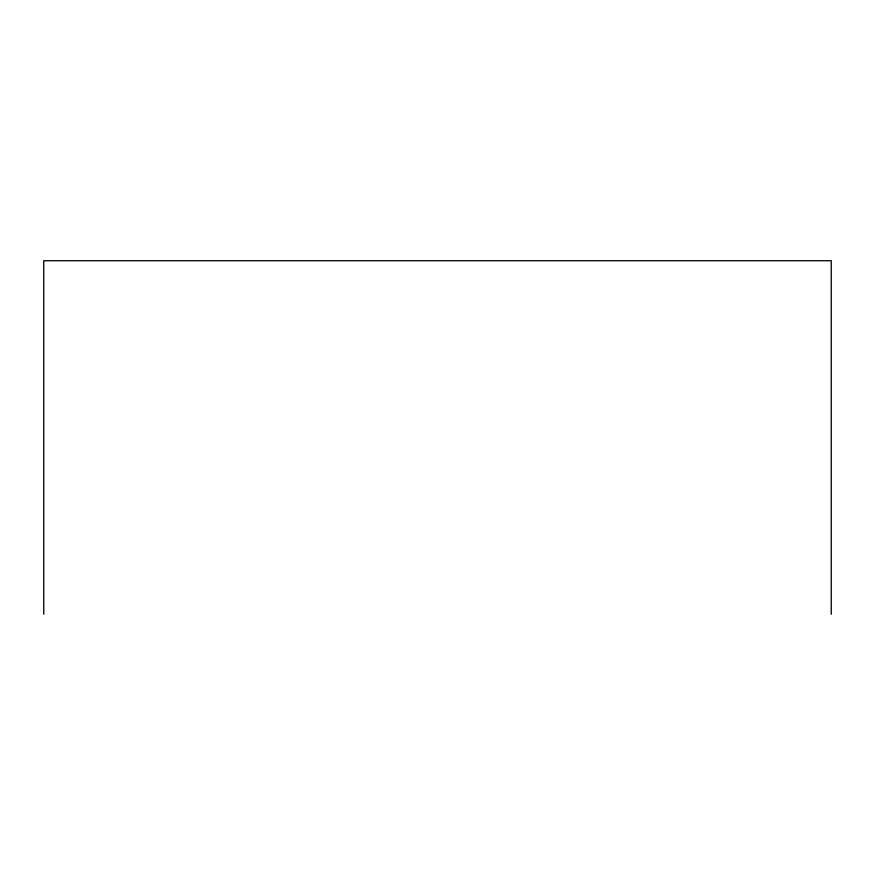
<?xml version="1.0" encoding="UTF-8"?>
<svg xmlns="http://www.w3.org/2000/svg" width="875" height="875" viewBox="0 0 875 875"><rect width="100%" height="100%" fill="white"/><g stroke="black" fill="none" stroke-linecap="round" stroke-linejoin="round"><path stroke-width="1.31" d="M831.25 614.272L831.25 260.728L43.75 260.728L43.75 614.272"/></g></svg>
